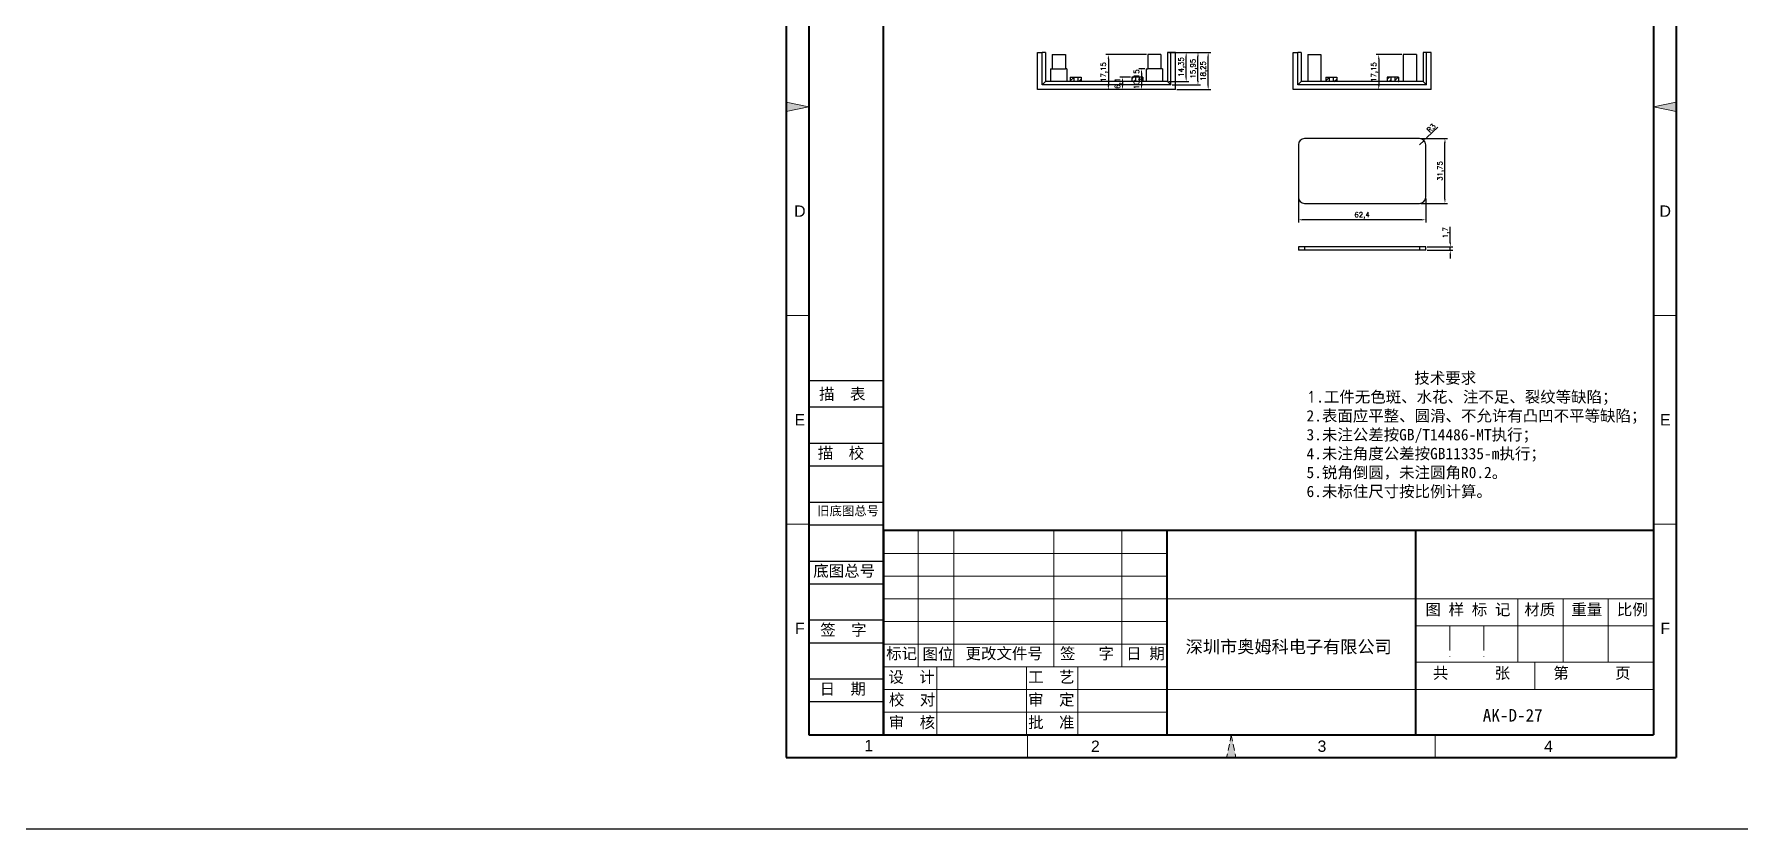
# Model space of a CAD drawing. Header units: millimetres. Extents: x 21459 to 24575, y -506 to 342.
# Drawn here: x 22295 to 23131, y -506 to -117 of the extents above; entities that cross this region are included whole.
import ezdxf
from ezdxf.enums import TextEntityAlignment as Align

# ---------------------------------------------------------------- set-up
doc = ezdxf.new("R2010")
doc.units = ezdxf.units.MM
doc.linetypes.add('ACAD_ISO10W100', pattern=[18, 12, -3, 0, -3])
doc.linetypes.add('HIDDEN2', pattern=[4.7625, 3.175, -1.5875])
for name, color, linetype, lineweight in [('dim', 82, 'Continuous', 9), ('图层1', 7, 'ACAD_ISO10W100', 15), ('图层2', 7, 'Continuous', 30), ('图层3', 7, 'Continuous', 15), ('图层4', 7, 'Continuous', 40), ('图层5', 7, 'HIDDEN2', 15)]:
    doc.layers.add(name, color=color, linetype=linetype, lineweight=lineweight)
doc.layers.add('尺寸线', color=7, linetype='Continuous')
doc.styles.get("Standard").update_dxf_attribs({"font": 'txt', "bigfont": 'gbcbig.shx'})
doc.styles.add('样式 3', font='arial.ttf', dxfattribs={"height": 3.8})
doc.dimstyles.new('ISO-25', dxfattribs={"dimtxt": 2.5, "dimasz": 2.5, "dimexe": 1.25, "dimexo": 0.625, "dimtad": 1, "dimtxsty": 'Standard', "dimcen": 2.5, "dimadec": 0, "dimazin": 0, "dimtfac": 1, "dimtmove": 0, "dimatfit": 3, "dimfxl": 0, "dimarcsym": 0})

# ---------------------------------------------------------------- blocks, each defined once
blk = doc.blocks.new('*D1645')
at = {"layer": 'Defpoints', "color": 0, "transparency": 16777216}
for p in [(22854.35, -126.1), (22870.33, -126.1), (22854.35, -144.35)]:
    blk.add_point(p, dxfattribs=at)
at = {"layer": 'dim', "color": 0, "lineweight": -2, "transparency": 16777216}
for p, q in [((22854.97, -126.1), (22871.58, -126.1)), ((22870.33, -142.35), (22870.33, -128.1)), ((22854.97, -144.35), (22871.58, -144.35))]:
    blk.add_line(p, q, dxfattribs=at)
at = {"layer": 'dim', "color": 0, "transparency": 16777216}
for points in [[(22869.99, -128.1), (22870.66, -128.1), (22870.33, -126.1)], [(22869.99, -142.35), (22870.66, -142.35), (22870.33, -144.35)]]:
    blk.add_solid(points, dxfattribs=at)
at = {"layer": 'dim', "color": 0, "transparency": 16777216, "insert": (22868.24, -135.23), "char_height": 2.5, "attachment_point": 5, "rotation": 90}
blk.add_mtext('18,25', dxfattribs=at)
blk = doc.blocks.new('*D1646')
at = {"layer": 'Defpoints', "color": 0, "transparency": 16777216}
for p in [(22852.05, -126.1), (22865.34, -126.1), (22852.05, -142.05)]:
    blk.add_point(p, dxfattribs=at)
at = {"layer": 'dim', "color": 0, "lineweight": -2, "transparency": 16777216}
for p, q in [((22852.67, -126.1), (22866.59, -126.1)), ((22865.34, -140.05), (22865.34, -128.1)), ((22852.67, -142.05), (22866.59, -142.05))]:
    blk.add_line(p, q, dxfattribs=at)
at = {"layer": 'dim', "color": 0, "transparency": 16777216}
for points in [[(22865.01, -128.1), (22865.68, -128.1), (22865.34, -126.1)], [(22865.01, -140.05), (22865.68, -140.05), (22865.34, -142.05)]]:
    blk.add_solid(points, dxfattribs=at)
at = {"layer": 'dim', "color": 0, "transparency": 16777216, "insert": (22863.26, -134.08), "char_height": 2.5, "attachment_point": 5, "rotation": 90}
blk.add_mtext('15,95', dxfattribs=at)
blk = doc.blocks.new('*D1647')
at = {"layer": 'Defpoints', "color": 0, "transparency": 16777216}
for p in [(22850.45, -126.1), (22859.54, -126.1), (22850.45, -140.45)]:
    blk.add_point(p, dxfattribs=at)
at = {"layer": 'dim', "color": 0, "lineweight": -2, "transparency": 16777216}
for p, q in [((22851.07, -126.1), (22860.79, -126.1)), ((22859.54, -138.45), (22859.54, -128.1)), ((22851.07, -140.45), (22860.79, -140.45))]:
    blk.add_line(p, q, dxfattribs=at)
at = {"layer": 'dim', "color": 0, "transparency": 16777216}
for points in [[(22859.21, -128.1), (22859.88, -128.1), (22859.54, -126.1)], [(22859.21, -138.45), (22859.88, -138.45), (22859.54, -140.45)]]:
    blk.add_solid(points, dxfattribs=at)
at = {"layer": 'dim', "color": 0, "transparency": 16777216, "insert": (22857.46, -133.28), "char_height": 2.5, "attachment_point": 5, "rotation": 90}
blk.add_mtext('14,35', dxfattribs=at)
blk = doc.blocks.new('*D1648')
at = {"layer": 'Defpoints', "color": 0, "transparency": 16777216}
for p in [(22832.92, -138.25), (22828.36, -144.35), (22832.92, -144.35)]:
    blk.add_point(p, dxfattribs=at)
at = {"layer": 'dim', "color": 0, "lineweight": -2, "transparency": 16777216}
for p, q in [((22832.3, -138.25), (22827.11, -138.25)), ((22828.36, -140.25), (22828.36, -142.35)), ((22832.3, -144.35), (22827.11, -144.35))]:
    blk.add_line(p, q, dxfattribs=at)
at = {"layer": 'dim', "color": 0, "transparency": 16777216}
for points in [[(22828.02, -140.25), (22828.69, -140.25), (22828.36, -138.25)], [(22828.02, -142.35), (22828.69, -142.35), (22828.36, -144.35)]]:
    blk.add_solid(points, dxfattribs=at)
at = {"layer": 'dim', "color": 0, "transparency": 16777216, "insert": (22826.27, -141.3), "char_height": 2.5, "attachment_point": 5, "rotation": 90}
blk.add_mtext('6,1', dxfattribs=at)
blk = doc.blocks.new('*D1649')
at = {"layer": 'Defpoints', "color": 0, "transparency": 16777216}
for p in [(22839.95, -134.2), (22837.69, -144.35), (22839.95, -144.35)]:
    blk.add_point(p, dxfattribs=at)
at = {"layer": 'dim', "color": 0, "lineweight": -2, "transparency": 16777216}
for p, q in [((22839.32, -134.2), (22836.44, -134.2)), ((22837.69, -136.2), (22837.69, -142.35)), ((22839.32, -144.35), (22836.44, -144.35))]:
    blk.add_line(p, q, dxfattribs=at)
at = {"layer": 'dim', "color": 0, "transparency": 16777216}
for points in [[(22837.35, -136.2), (22838.02, -136.2), (22837.69, -134.2)], [(22837.35, -142.35), (22838.02, -142.35), (22837.69, -144.35)]]:
    blk.add_solid(points, dxfattribs=at)
at = {"layer": 'dim', "color": 0, "transparency": 16777216, "insert": (22835.6, -139.28), "char_height": 2.5, "attachment_point": 5, "rotation": 90}
blk.add_mtext('10,15', dxfattribs=at)
blk = doc.blocks.new('*D1650')
at = {"layer": 'Defpoints', "color": 0, "transparency": 16777216}
for p in [(22840.7, -127.2), (22821.42, -144.35), (22840.7, -144.35)]:
    blk.add_point(p, dxfattribs=at)
at = {"layer": 'dim', "color": 0, "lineweight": -2, "transparency": 16777216}
for p, q in [((22840.07, -127.2), (22820.17, -127.2)), ((22821.42, -129.2), (22821.42, -142.35)), ((22840.07, -144.35), (22820.17, -144.35))]:
    blk.add_line(p, q, dxfattribs=at)
at = {"layer": 'dim', "color": 0, "transparency": 16777216}
for points in [[(22821.09, -129.2), (22821.76, -129.2), (22821.42, -127.2)], [(22821.09, -142.35), (22821.76, -142.35), (22821.42, -144.35)]]:
    blk.add_solid(points, dxfattribs=at)
at = {"layer": 'dim', "color": 0, "transparency": 16777216, "insert": (22819.34, -135.78), "char_height": 2.5, "attachment_point": 5, "rotation": 90}
blk.add_mtext('17,15', dxfattribs=at)
blk = doc.blocks.new('*D1668')
at = {"layer": 'Defpoints', "color": 0, "transparency": 16777216}
for p in [(22914.54, -197.05), (22976.94, -197.05), (22914.54, -208.07)]:
    blk.add_point(p, dxfattribs=at)
at = {"layer": 'dim', "color": 0, "lineweight": -2, "transparency": 16777216}
for p, q in [((22914.54, -197.68), (22914.54, -209.32)), ((22976.94, -197.68), (22976.94, -209.32)), ((22974.94, -208.07), (22916.54, -208.07))]:
    blk.add_line(p, q, dxfattribs=at)
at = {"layer": 'dim', "color": 0, "transparency": 16777216}
for points in [[(22916.54, -207.73), (22916.54, -208.4), (22914.54, -208.07)], [(22974.94, -207.73), (22974.94, -208.4), (22976.94, -208.07)]]:
    blk.add_solid(points, dxfattribs=at)
at = {"layer": 'dim', "color": 0, "transparency": 16777216, "insert": (22945.74, -205.98), "char_height": 2.5, "attachment_point": 5}
blk.add_mtext('62,4', dxfattribs=at)
blk = doc.blocks.new('*D1669')
at = {"layer": 'Defpoints', "color": 0, "transparency": 16777216}
for p in [(22976.94, -221.32), (22976.94, -223.02), (22988.97, -221.32)]:
    blk.add_point(p, dxfattribs=at)
at = {"layer": 'dim', "color": 0, "lineweight": -2, "transparency": 16777216}
for p, q in [((22988.97, -219.32), (22988.97, -211.48)), ((22977.56, -221.32), (22990.22, -221.32)), ((22977.56, -223.02), (22990.22, -223.02)), ((22988.97, -223.02), (22988.97, -221.32)), ((22988.97, -225.02), (22988.97, -227.02))]:
    blk.add_line(p, q, dxfattribs=at)
at = {"layer": 'dim', "color": 0, "transparency": 16777216}
for points in [[(22988.64, -219.32), (22989.3, -219.32), (22988.97, -221.32)], [(22988.64, -225.02), (22989.3, -225.02), (22988.97, -223.02)]]:
    blk.add_solid(points, dxfattribs=at)
at = {"layer": 'dim', "color": 0, "transparency": 16777216, "insert": (22986.89, -214.4), "char_height": 2.5, "attachment_point": 5, "rotation": 90}
blk.add_mtext('1,7', dxfattribs=at)
blk = doc.blocks.new('*D1670')
at = {"layer": 'Defpoints', "color": 0, "transparency": 16777216}
for p in [(22973.94, -168.3), (22986.35, -168.3), (22973.94, -200.05)]:
    blk.add_point(p, dxfattribs=at)
at = {"layer": 'dim', "color": 0, "lineweight": -2, "transparency": 16777216}
for p, q in [((22974.56, -168.3), (22987.6, -168.3)), ((22986.35, -198.05), (22986.35, -170.3)), ((22974.56, -200.05), (22987.6, -200.05))]:
    blk.add_line(p, q, dxfattribs=at)
at = {"layer": 'dim', "color": 0, "transparency": 16777216}
for points in [[(22986.02, -170.3), (22986.69, -170.3), (22986.35, -168.3)], [(22986.02, -198.05), (22986.69, -198.05), (22986.35, -200.05)]]:
    blk.add_solid(points, dxfattribs=at)
at = {"layer": 'dim', "color": 0, "transparency": 16777216, "insert": (22984.27, -184.18), "char_height": 2.5, "attachment_point": 5, "rotation": 90}
blk.add_mtext('31,75', dxfattribs=at)
blk = doc.blocks.new('*D1671')
at = {"layer": 'Defpoints', "color": 0, "transparency": 16777216}
for p in [(22973.94, -171.3), (22976.1, -169.22)]:
    blk.add_point(p, dxfattribs=at)
at = {"layer": 'dim', "color": 0, "lineweight": -2, "transparency": 16777216}
for p, q in [((22982.88, -162.69), (22977.54, -167.84)), ((22973.94, -171.3), (22976.1, -169.22))]:
    blk.add_line(p, q, dxfattribs=at)
at = {"layer": 'dim', "color": 0, "transparency": 16777216}
blk.add_solid([(22977.31, -167.6), (22977.77, -168.08), (22976.1, -169.22)], dxfattribs=at)
at = {"layer": 'dim', "color": 0, "transparency": 16777216, "insert": (22979.63, -163.22), "char_height": 2.5, "attachment_point": 5, "rotation": 43.90523}
blk.add_mtext('R3', dxfattribs=at)
blk = doc.blocks.new('*D1672')
at = {"layer": 'Defpoints', "color": 0, "transparency": 16777216}
for p in [(22965.89, -127.2), (22953.91, -144.35), (22965.89, -144.35)]:
    blk.add_point(p, dxfattribs=at)
at = {"layer": 'dim', "color": 0, "lineweight": -2, "transparency": 16777216}
for p, q in [((22965.26, -127.2), (22952.66, -127.2)), ((22953.91, -129.2), (22953.91, -142.35)), ((22965.26, -144.35), (22952.66, -144.35))]:
    blk.add_line(p, q, dxfattribs=at)
at = {"layer": 'dim', "color": 0, "transparency": 16777216}
for points in [[(22953.58, -129.2), (22954.24, -129.2), (22953.91, -127.2)], [(22953.58, -142.35), (22954.24, -142.35), (22953.91, -144.35)]]:
    blk.add_solid(points, dxfattribs=at)
at = {"layer": 'dim', "color": 0, "transparency": 16777216, "insert": (22951.83, -135.78), "char_height": 2.5, "attachment_point": 5, "rotation": 90}
blk.add_mtext('17,15', dxfattribs=at)

msp = doc.modelspace()

# ---------------------------------------------------------------- hatches: boundary and pattern name
h = msp.add_hatch()
h.set_pattern_fill('ANSI31', color=8, scale=0.5, style=0)
h.set_pattern_definition([(45, (-125.189, 0), (-1.12253202, 1.12253202), [])])
h.paths.add_polyline_path([(22838.372, -138.252), (22836.597, -138.252), (22836.597, -140.452), (22838.372, -140.452)])
h.paths.add_polyline_path([(22834.697, -138.252), (22832.922, -138.252), (22832.922, -140.452), (22834.697, -140.452)])
h.paths.add_polyline_path([(22808.172, -138.252), (22806.397, -138.252), (22806.397, -140.452), (22808.172, -140.452)])
h.paths.add_polyline_path([(22804.497, -138.252), (22802.722, -138.252), (22802.722, -140.452), (22804.497, -140.452)])
h = msp.add_hatch()
h.set_pattern_fill('ANSI31', color=8, scale=0.5, style=0)
h.paths.add_polyline_path([(22963.561, -138.252), (22961.786, -138.252), (22961.786, -140.452), (22963.561, -140.452)])
h.paths.add_polyline_path([(22959.886, -138.252), (22958.111, -138.252), (22958.111, -140.452), (22959.886, -140.452)])
h.paths.add_polyline_path([(22933.361, -138.252), (22931.586, -138.252), (22931.586, -140.452), (22933.361, -140.452)])
h.paths.add_polyline_path([(22929.686, -138.252), (22927.911, -138.252), (22927.911, -140.452), (22929.686, -140.452)])
at = {"layer": '图层1'}
for points in [[(22674.738, -152.76), (22663.636, -150.476), (22663.636, -155.045)], [(23088.605, -152.76), (23099.707, -150.476), (23099.707, -155.045)]]:
    msp.add_hatch(color=0, dxfattribs=at).paths.add_polyline_path(points)
at = {"layer": '图层5'}
msp.add_hatch(color=0, dxfattribs=at).paths.add_polyline_path([(22881.672, -460.163), (22879.387, -471.265), (22883.956, -471.265)])

# ---------------------------------------------------------------- linework, layer by layer
for p, q in [((22786.747, -144.352), (22786.747, -126.102)), ((22786.747, -126.102), (22789.047, -126.102)), ((22789.047, -142.052), (22789.047, -126.102)), ((22790.647, -126.102), (22789.047, -126.102)), ((22790.647, -126.102), (22790.647, -140.452)), ((22793.897, -127.202), (22793.897, -134.202)), ((22793.897, -127.202), (22800.397, -127.202)), ((22800.397, -127.202), (22800.397, -134.202)), ((22840.697, -127.202), (22840.697, -134.202)), ((22847.197, -127.202), (22840.697, -127.202)), ((22847.197, -127.202), (22847.197, -134.202)), ((22850.447, -126.102), (22850.447, -140.452)), ((22852.047, -126.102), (22850.447, -126.102)), ((22854.347, -126.102), (22852.047, -126.102)), ((22852.047, -142.052), (22852.047, -126.102)), ((22854.347, -144.352), (22854.347, -126.102)), ((22911.936, -144.352), (22911.936, -126.102)), ((22911.936, -126.102), (22914.236, -126.102)), ((22914.236, -142.052), (22914.236, -126.102)), ((22915.836, -126.102), (22914.236, -126.102)), ((22915.836, -126.102), (22915.836, -140.452)), ((22919.086, -127.202), (22919.086, -140.452)), ((22919.086, -127.202), (22925.586, -127.202)), ((22925.586, -127.202), (22925.586, -140.452)), ((22965.886, -127.202), (22965.886, -140.452)), ((22972.386, -127.202), (22965.886, -127.202)), ((22972.386, -127.202), (22972.386, -140.452)), ((22975.636, -126.102), (22975.636, -140.452)), ((22977.236, -126.102), (22975.636, -126.102)), ((22979.536, -126.102), (22977.236, -126.102)), ((22977.236, -142.052), (22977.236, -126.102)), ((22979.536, -144.352), (22979.536, -126.102)), ((22790.647, -140.452), (22789.047, -142.052)), ((22852.047, -142.052), (22789.047, -142.052)), ((22850.447, -140.452), (22790.647, -140.452)), ((22793.147, -134.202), (22793.147, -140.452)), ((22793.147, -134.202), (22793.897, -134.202)), ((22793.897, -134.202), (22800.397, -134.202)), ((22801.147, -134.202), (22800.397, -134.202)), ((22801.147, -134.202), (22801.147, -140.452)), ((22802.722, -138.252), (22802.722, -140.452)), ((22802.722, -138.252), (22808.172, -138.252)), ((22804.497, -138.252), (22804.497, -140.452)), ((22806.397, -138.252), (22806.397, -140.452)), ((22808.172, -138.252), (22808.172, -140.452)), ((22832.922, -138.252), (22832.922, -140.452)), ((22838.372, -138.252), (22832.922, -138.252)), ((22834.697, -138.252), (22834.697, -140.452)), ((22836.597, -138.252), (22836.597, -140.452)), ((22838.372, -138.252), (22838.372, -140.452)), ((22839.947, -134.202), (22839.947, -140.452)), ((22839.947, -134.202), (22840.697, -134.202)), ((22847.197, -134.202), (22840.697, -134.202)), ((22847.947, -134.202), (22847.197, -134.202)), ((22847.947, -134.202), (22847.947, -140.452)), ((22852.047, -142.052), (22850.447, -140.452)), ((22915.836, -140.452), (22914.236, -142.052)), ((22977.236, -142.052), (22914.236, -142.052)), ((22975.636, -140.452), (22915.836, -140.452)), ((22927.911, -138.252), (22927.911, -140.452)), ((22927.911, -138.252), (22933.361, -138.252)), ((22929.686, -138.252), (22929.686, -140.452)), ((22931.586, -138.252), (22931.586, -140.452)), ((22933.361, -138.252), (22933.361, -140.452)), ((22958.111, -138.252), (22958.111, -140.452)), ((22963.561, -138.252), (22958.111, -138.252)), ((22959.886, -138.252), (22959.886, -140.452)), ((22961.786, -138.252), (22961.786, -140.452)), ((22963.561, -138.252), (22963.561, -140.452)), ((22977.236, -142.052), (22975.636, -140.452)), ((22854.347, -144.352), (22786.747, -144.352)), ((22979.536, -144.352), (22911.936, -144.352)), ((22914.536, -171.304), (22914.536, -197.054)), ((22973.936, -168.304), (22917.536, -168.304)), ((22976.936, -197.054), (22976.936, -171.304)), ((22917.536, -200.054), (22973.936, -200.054)), ((22976.936, -221.318), (22914.536, -221.318)), ((22914.536, -221.318), (22914.536, -223.018)), ((22976.936, -223.018), (22914.536, -223.018)), ((22917.536, -221.318), (22917.536, -223.018)), ((22973.936, -221.318), (22973.936, -223.018)), ((22976.936, -223.018), (22976.936, -221.318))]:
    msp.add_line(p, q)
at = {"color": 1}
msp.add_lwpolyline([(21459.264, -506.226), (24575.138, -506.226), (24575.138, 341.883), (21459.264, 341.883)], close=True, dxfattribs=at)
for centre, start, end in [((22917.536, -171.304), 90, 180), ((22973.936, -171.304), 0, 90), ((22917.536, -197.054), 180, 270), ((22973.936, -197.054), 270, 0)]:
    msp.add_arc(centre, 3, start, end)
at = {"layer": '图层1', "color": 0}
for p, q in [((22674.738, -152.76), (22663.636, -150.476)), ((22674.738, -152.76), (22663.636, -155.045)), ((23088.605, -152.76), (23099.707, -150.476)), ((23088.605, -152.76), (23099.707, -155.045)), ((22674.738, -254.895), (22663.636, -254.895)), ((23099.707, -254.895), (23088.605, -254.895)), ((22674.738, -357.03), (22663.636, -357.03)), ((23099.707, -357.03), (23088.605, -357.03)), ((22988.691, -406.876), (22988.691, -424.638)), ((23005.343, -406.876), (23005.343, -424.638)), ((22745.667, -426.859), (22745.667, -415.757)), ((22745.667, -426.859), (22745.667, -415.757))]:
    msp.add_line(p, q, dxfattribs=at)
at = {"layer": '图层2', "color": 0}
for p, q in [((22711.176, -286.979), (22674.738, -286.979)), ((22711.176, -299.791), (22674.738, -299.791)), ((22711.176, -299.791), (22691.82, -299.791)), ((22711.176, -317.554), (22674.738, -317.554)), ((22711.176, -328.656), (22674.738, -328.656)), ((22711.176, -328.656), (22691.82, -328.656)), ((22711.176, -328.656), (22691.82, -328.656)), ((22711.176, -346.418), (22674.738, -346.418)), ((22711.176, -357.52), (22674.738, -357.52)), ((22711.176, -357.52), (22691.82, -357.52)), ((22711.176, -375.282), (22674.738, -375.282)), ((22711.176, -386.384), (22674.738, -386.384)), ((22711.176, -386.384), (22691.82, -386.384)), ((22711.176, -404.146), (22674.738, -404.146)), ((22711.176, -415.248), (22674.738, -415.248)), ((22711.176, -415.248), (22691.82, -415.248)), ((22711.176, -433.011), (22674.738, -433.011)), ((22711.176, -444.112), (22674.738, -444.112))]:
    msp.add_line(p, q, dxfattribs=at)
at = {"layer": '图层3', "color": 0}
for p, q in [((22728.251, -426.859), (22728.251, -360.249)), ((22745.667, -415.757), (22745.667, -360.249)), ((22794.763, -426.727), (22794.763, -360.249)), ((22828.068, -426.696), (22828.068, -360.249)), ((22850.271, -371.351), (22711.176, -371.351)), ((22850.271, -382.452), (22711.176, -382.452)), ((22850.271, -382.452), (22711.176, -382.452)), ((22850.271, -393.554), (22711.176, -393.554)), ((22823.308, -393.554), (23088.605, -393.554)), ((23021.996, -393.554), (23021.996, -424.638)), ((23044.199, -393.554), (23044.199, -424.638)), ((23066.402, -393.554), (23066.402, -424.638)), ((22850.271, -404.656), (22711.176, -404.656)), ((23088.605, -406.876), (22972.038, -406.876)), ((23021.996, -406.876), (23021.996, -424.638)), ((22850.271, -415.757), (22711.176, -415.757)), ((23088.605, -424.638), (22972.038, -424.638)), ((23030.322, -424.638), (23030.322, -437.96)), ((22850.271, -426.859), (22711.176, -426.859)), ((22737.4, -460.163), (22737.4, -426.859)), ((22781.391, -460.163), (22781.391, -426.727)), ((22806.429, -460.032), (22806.429, -426.727)), ((22850.271, -437.96), (22711.176, -437.96)), ((22850.271, -437.96), (22711.78, -437.96)), ((22823.308, -437.96), (23088.605, -437.96)), ((22711.176, -444.112), (22710.862, -444.112)), ((22850.271, -449.062), (22711.176, -449.062)), ((22781.757, -460.163), (22781.757, -471.265)), ((22981.586, -460.163), (22981.586, -471.265)), ((22981.586, -460.163), (22981.586, -471.265))]:
    msp.add_line(p, q, dxfattribs=at)
at = {"layer": '图层4', "color": 0}
for p, q in [((22711.176, -460.163), (22711.176, 154.643)), ((22711.176, -360.249), (22711.176, -460.163)), ((23088.605, -360.249), (22711.176, -360.249)), ((22921.565, -360.249), (22721.736, -360.249)), ((22850.271, -460.163), (22850.271, -360.249)), ((22972.038, -460.163), (22972.038, -360.249)), ((22711.176, -406.876), (22711.176, -460.163))]:
    msp.add_line(p, q, dxfattribs=at)
at = {"layer": '图层5', "color": 0}
for p, q in [((22850.271, -426.859), (22711.176, -426.859)), ((22881.672, -460.163), (22879.387, -471.265)), ((22881.672, -460.163), (22883.956, -471.265))]:
    msp.add_line(p, q, dxfattribs=at)
at = {"layer": '尺寸线', "color": 0, "lineweight": 40}
for p, q in [((22663.636, 165.744), (22663.636, -471.265)), ((23099.707, 165.744), (23099.707, -471.265)), ((22674.738, 154.643), (22674.738, -460.163)), ((23088.605, 154.643), (23088.605, -460.163)), ((22674.738, -460.163), (23088.605, -460.163)), ((22663.636, -471.265), (23099.707, -471.265))]:
    msp.add_line(p, q, dxfattribs=at)

# ---------------------------------------------------------------- texts
at = {"layer": '图层1', "color": 0, "style": '样式 3'}
for s, p in [('D', (22670.279, -203.828)), ('D', (23094.295, -203.828)), ('E', (22670.279, -305.962)), ('E', (23094.295, -305.962)), ('F', (22670.279, -408.097)), ('F', (23094.295, -408.097))]:
    msp.add_text(s, height=5.551, dxfattribs=at).set_placement(p, align=Align.MIDDLE)
at = {"layer": '图层1', "color": 0, "attachment_point": 1}
for s, insert, char_height, width in [('{\\fSimSun|b0|i0|c134|p2;图 样 标 记}', (22976.806, -396.073), 5.55079, 68.86605), ('{\\fSimSun|b0|i0|c134|p2;材质 }', (23025.219, -396.096), 5.55079, 46.2943), ('{\\fSimSun|b0|i0|c134|p2;标记}', (22712.539, -417.599), 5.55079, 15.54223), ('{\\fSimSun|b0|i0|c134|p2;图位}', (22730.365, -417.823), 5.55079, 15.54223), ('{\\fSimSun|b0|i0|c134|p2;更改文件号}', (22751.44, -417.599), 5.55079, 46.2943), ('{\\fSimSun|b0|i0|c134|p2;深圳市奥姆科电子有限公司}', (22859.328, -414.008), 6.16755, 116.53778), ('{\\fSimSun|b0|i0|c134|p2;审  核}', (22713.846, -451.323), 5.55079, 45.01317), ('{\\fSimSun|b0|i0|c134|p2;批  准}', (22782.135, -451.323), 5.55079, 46.2943), ('{\\fSimSun|b0|i0|c134|p2;AK-D-27}', (23004.877, -447.545), 6.16755, 116.53778)]:
    msp.add_mtext(s, dxfattribs=dict(at, insert=insert, char_height=char_height, width=width))
at = {"layer": '图层2', "color": 0, "attachment_point": 1}
for s, insert, char_height, width in [('{\\fSimSun|b0|i0|c134|p2;描\\fSimSun|b0|i0|c0|p2;  \\fSimSun|b0|i0|c134|p2;表}', (22679.699, -290.596), 5.55073, 62.19971), ('{\\fSimSun|b0|i0|c134|p2;描\\fSimSun|b0|i0|c0|p2;  \\fSimSun|b0|i0|c134|p2;校}', (22679.067, -319.46), 5.55073, 62.19971), ('{\\fSimSun|b0|i0|c134|p2;旧底图总号}', (22678.754, -348.323), 4.44064, 62.19971), ('{\\fSimSun|b0|i0|c134|p2;底图总号}', (22676.829, -377.187), 5.55073, 62.19971), ('{\\fSimSun|b0|i0|c134|p2;重量 }', (23048.267, -396.096), 5.55079, 46.2943), ('{\\fSimSun|b0|i0|c134|p2;比例 }', (23070.599, -396.096), 5.55079, 46.2943), ('{\\fSimSun|b0|i0|c134|p2;签\\fSimSun|b0|i0|c0|p2;  \\fSimSun|b0|i0|c134|p2;字}', (22680.267, -406.051), 5.55073, 62.19971), ('{\\fSimSun|b0|i0|c134|p2;签   字}', (22797.727, -417.599), 5.55079, 46.2943), ('{\\fSimSun|b0|i0|c134|p2;日 期}', (22830.152, -417.599), 5.55079, 46.2943), ('{\\fSimSun|b0|i0|c134|p2;日\\fSimSun|b0|i0|c0|p2;  \\fSimSun|b0|i0|c134|p2;期}', (22679.951, -434.915), 5.55073, 62.19971), ('{\\fSimSun|b0|i0|c134|p2;设  计}', (22713.63, -429.12), 5.55079, 43.02754), ('{\\fSimSun|b0|i0|c134|p2;工  艺}', (22782.135, -429.12), 5.55079, 46.2943), ('{\\fSimSun|b0|i0|c134|p2;共      张}', (22980.465, -427.158), 5.55079, 61.41441), ('{\\fSimSun|b0|i0|c134|p2;第      页}', (23039.487, -427.158), 5.55079, 57.00467), ('{\\fSimSun|b0|i0|c134|p2;校  对}', (22713.898, -440.221), 5.55079, 40.24726), ('{\\fSimSun|b0|i0|c134|p2;审  定}', (22782.135, -440.221), 5.55079, 46.2943)]:
    msp.add_mtext(s, dxfattribs=dict(at, insert=insert, char_height=char_height, width=width))
at = {"layer": '图层3', "color": 0, "insert": (22918.508, -282.728), "char_height": 5.55079, "width": 262.90973, "attachment_point": 1}
msp.add_mtext('{\\fSimSun|b0|i0|c134|p54;              技术要求\\P}1{\\fSimSun|b0|i0|c134|p54;.工件无色斑、水花、注不足、裂纹等缺陷；\\P2.表面应平整、圆滑、不允许有凸凹不平等缺陷；\\P3.未注公差按GB/T14486-MT执行；\\P4.未注角度公差按GB11335-m执行；\\P5.锐角倒圆，未注圆角R0.2。}\\P{\\fSimSun|b0|i0|c134|p2;6.未标住尺寸按比例计算。}', dxfattribs=at)
at = {"layer": '图层5', "color": 0, "style": '样式 3'}
for s, p in [('1', (22704.046, -465.424)), ('2', (22815.062, -465.755)), ('3', (22926.078, -465.755)), ('4', (23037.094, -465.755))]:
    msp.add_text(s, height=5.551, dxfattribs=at).set_placement(p, align=Align.MIDDLE)

# ---------------------------------------------------------------- dimensions: what is measured, and where the dimension line sits
at = {"layer": 'dim'}
for base, p1, p2, picture, middle in [((22821.425, -144.352), (22840.697, -127.202), (22840.697, -144.352), '*D1650', (22819.341, -135.777)), ((22859.544, -126.102), (22850.447, -140.452), (22850.447, -126.102), '*D1647', (22857.46, -133.277)), ((22865.342, -126.102), (22852.047, -142.052), (22852.047, -126.102), '*D1646', (22863.258, -134.077)), ((22870.326, -126.102), (22854.347, -144.352), (22854.347, -126.102), '*D1645', (22868.243, -135.227)), ((22953.909, -144.352), (22965.886, -127.202), (22965.886, -144.352), '*D1672', (22951.825, -135.777)), ((22828.355, -144.352), (22832.922, -138.252), (22832.922, -144.352), '*D1648', (22826.272, -141.302)), ((22837.685, -144.352), (22839.947, -134.202), (22839.947, -144.352), '*D1649', (22835.602, -139.277)), ((22986.352, -168.304), (22973.936, -200.054), (22973.936, -168.304), '*D1670', (22984.269, -184.179)), ((22988.969, -221.318), (22976.936, -223.018), (22976.936, -221.318), '*D1669', (22986.885, -214.401))]:
    dim = msp.add_linear_dim(base=base, p1=p1, p2=p2, angle=90, dimstyle='ISO-25', override={"dimasz": 2}, dxfattribs=at)
    dim.commit()
    dim.dimension.update_dxf_attribs({"geometry": picture, "text_midpoint": middle})
dim = msp.add_radius_dim(center=(22973.936, -171.304), mpoint=(22976.097, -169.224), dimstyle='ISO-25', override={"dimasz": 2}, dxfattribs=at)
dim.commit()
dim.dimension.update_dxf_attribs({"geometry": '*D1671', "text_midpoint": (22979.63, -163.221)})
dim = msp.add_linear_dim(base=(22914.536, -208.066), p1=(22976.936, -197.054), p2=(22914.536, -197.054), dimstyle='ISO-25', override={"dimasz": 2}, dxfattribs=at)
dim.commit()
dim.dimension.update_dxf_attribs({"geometry": '*D1668', "text_midpoint": (22945.736, -205.983)})

doc.saveas('drawing.dxf')
